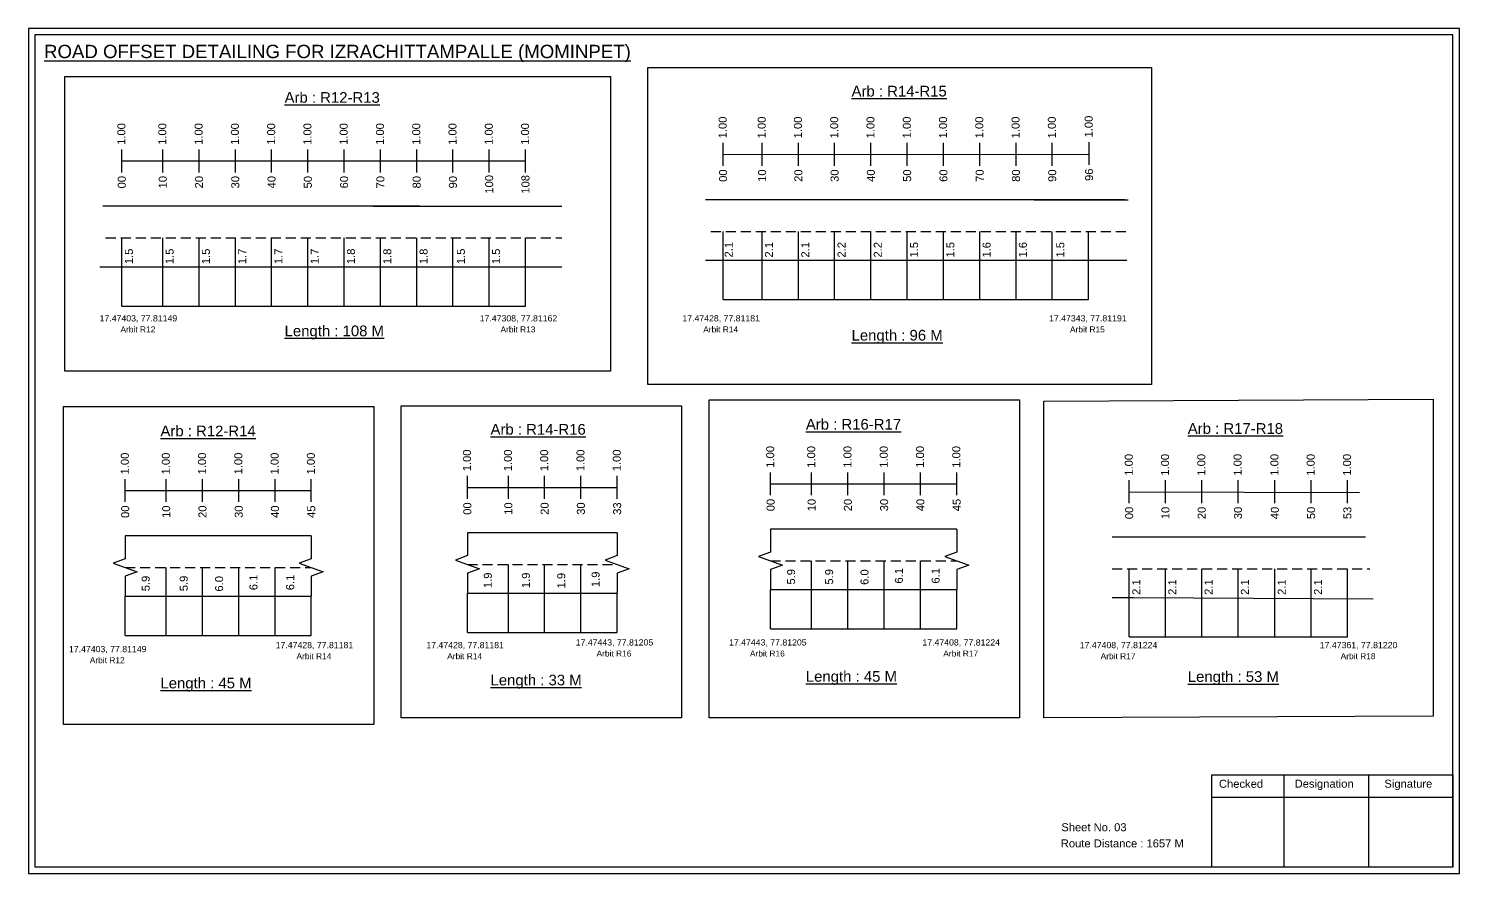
# Model space of a CAD drawing. Header units: inches. Extents: x 434 to 6095, y 540 to 1040.
# Drawn here: x 4146 to 4683, y 646 to 962 of the extents above; entities that cross this region are included whole.
import ezdxf

# ---------------------------------------------------------------- set-up
doc = ezdxf.new("R2010")
doc.units = ezdxf.units.IN
doc.header["$MEASUREMENT"] = 0
doc.linetypes.add('DASHED2', pattern=[0.375, 0.25, -0.125])
doc.layers.add('PDF_Geometry', color=7, linetype='Continuous')
doc.layers.add('PDF_Text', color=5, linetype='Continuous')
doc.styles.add('PDF Arial', font='arial.ttf')
doc.styles.get("Standard").update_dxf_attribs({"font": 'arial.ttf'})

msp = doc.modelspace()

# ---------------------------------------------------------------- linework, layer by layer
at = {"color": 217, "true_color": 0x93278f}
for p, q in [((4406.77, 911.02), (4406.77, 919.58)), ((4421.4, 911.02), (4421.4, 919.58)), ((4435, 911.02), (4435, 919.58)), ((4448.6, 911.02), (4448.6, 919.58)), ((4462.2, 911.02), (4462.2, 919.58)), ((4475.8, 911.02), (4475.8, 919.58)), ((4489.4, 911.02), (4489.4, 919.58)), ((4503, 911.02), (4503, 919.58)), ((4516.6, 911.02), (4516.6, 919.58)), ((4530.2, 911.02), (4530.2, 919.58)), ((4544.03, 911.35), (4544.03, 919.9)), ((4181.32, 908.55), (4181.32, 917.11)), ((4181.32, 912.82), (4332.69, 912.82)), ((4196.69, 908.55), (4196.69, 917.11)), ((4210.29, 908.55), (4210.29, 917.11)), ((4223.89, 908.55), (4223.89, 917.11)), ((4237.49, 908.55), (4237.49, 917.11)), ((4251.09, 908.55), (4251.09, 917.11)), ((4264.69, 908.55), (4264.69, 917.11)), ((4278.29, 908.55), (4278.29, 917.11)), ((4291.89, 908.55), (4291.89, 917.11)), ((4305.49, 908.55), (4305.49, 917.11)), ((4319.09, 908.55), (4319.09, 917.11)), ((4332.69, 908.55), (4332.69, 917.11)), ((4406.77, 915.3), (4544.03, 915.38)), ((4310.9, 786.18), (4310.9, 794.74)), ((4326.26, 786.18), (4326.26, 794.74)), ((4339.86, 786.18), (4339.86, 794.74)), ((4353.46, 786.18), (4353.46, 794.74)), ((4367.06, 786.18), (4367.06, 794.74)), ((4424.6, 787.51), (4424.6, 796.07)), ((4439.97, 787.51), (4439.97, 796.07)), ((4453.57, 787.51), (4453.57, 796.07)), ((4467.17, 787.51), (4467.17, 796.07)), ((4480.77, 787.51), (4480.77, 796.07)), ((4494.37, 787.51), (4494.37, 796.07)), ((4182.6, 785.01), (4182.6, 793.57)), ((4182.6, 789.28), (4252.37, 789.28)), ((4197.97, 785.01), (4197.97, 793.57)), ((4211.57, 785.01), (4211.57, 793.57)), ((4225.17, 785.01), (4225.17, 793.57)), ((4238.77, 785.01), (4238.77, 793.57)), ((4252.37, 785.01), (4252.37, 793.57)), ((4310.9, 790.45), (4367.06, 790.45)), ((4424.6, 791.78), (4494.37, 791.78)), ((4559.04, 784.55), (4559.04, 793.11)), ((4559.04, 788.82), (4645.37, 788.58)), ((4572.64, 784.55), (4572.64, 793.11)), ((4586.24, 784.55), (4586.24, 793.11)), ((4599.84, 784.55), (4599.84, 793.11)), ((4613.66, 784.55), (4613.66, 793.11)), ((4627.26, 784.55), (4627.26, 793.11)), ((4640.86, 784.55), (4640.86, 793.11))]:
    msp.add_line(p, q, dxfattribs=at)
for p, q in [((4557.46, 898.3), (4400.22, 898.3)), ((4523.46, 898.3), (4558.71, 898.3)), ((4293.09, 895.83), (4174.23, 895.83)), ((4275.61, 895.83), (4346.29, 895.83)), ((4406.77, 860.88), (4406.77, 886.41)), ((4421.4, 860.88), (4421.4, 886.41)), ((4435, 860.88), (4435, 886.41)), ((4448.6, 860.88), (4448.6, 886.41)), ((4462.2, 860.88), (4462.2, 886.41)), ((4475.8, 860.88), (4475.8, 886.41)), ((4489.4, 860.88), (4489.4, 886.41)), ((4503, 860.88), (4503, 886.41)), ((4516.6, 860.88), (4516.6, 886.41)), ((4530.2, 860.88), (4530.2, 886.41)), ((4543.8, 860.88), (4543.8, 886.41)), ((4181.32, 858.41), (4181.32, 883.95)), ((4196.69, 858.41), (4196.69, 883.95)), ((4210.29, 858.41), (4210.29, 883.95)), ((4223.89, 858.41), (4223.89, 883.95)), ((4237.49, 858.41), (4237.49, 883.95)), ((4251.09, 858.41), (4251.09, 883.95)), ((4264.69, 858.41), (4264.69, 883.95)), ((4278.29, 858.41), (4278.29, 883.95)), ((4291.89, 858.41), (4291.89, 883.95)), ((4305.49, 858.41), (4305.49, 883.95)), ((4319.09, 858.41), (4319.09, 883.95)), ((4332.69, 858.41), (4332.69, 883.95)), ((4400.22, 875.61), (4432.33, 875.61)), ((4432.33, 875.61), (4558.15, 875.61)), ((4173.03, 873.14), (4346.29, 873.14)), ((4367.06, 773.46), (4310.9, 773.46)), ((4494.37, 774.79), (4424.6, 774.79)), ((4252.37, 772.29), (4182.6, 772.29)), ((4647.59, 771.83), (4552.63, 771.83)), ((4439.97, 737.37), (4439.97, 762.91)), ((4453.57, 737.37), (4453.57, 762.91)), ((4467.17, 737.37), (4467.17, 762.91)), ((4480.77, 737.37), (4480.77, 762.91)), ((4197.97, 734.87), (4197.97, 760.41)), ((4211.57, 734.87), (4211.57, 760.41)), ((4225.17, 734.87), (4225.17, 760.41)), ((4238.77, 734.87), (4238.77, 760.41)), ((4326.26, 736.04), (4326.26, 761.58)), ((4339.86, 736.04), (4339.86, 761.58)), ((4353.46, 736.04), (4353.46, 761.58)), ((4559.04, 734.41), (4559.04, 759.94)), ((4572.64, 734.41), (4572.64, 759.94)), ((4586.24, 734.41), (4586.24, 759.94)), ((4599.84, 734.41), (4599.84, 759.94)), ((4613.66, 734.41), (4613.66, 759.94)), ((4627.26, 734.41), (4627.26, 759.94)), ((4640.86, 734.41), (4640.86, 759.94)), ((4424.6, 752.11), (4494.37, 752.11)), ((4424.6, 737.37), (4424.6, 752.11)), ((4494.37, 737.37), (4494.37, 752.11)), ((4182.6, 749.61), (4252.37, 749.61)), ((4182.6, 734.87), (4182.6, 749.61)), ((4252.37, 734.87), (4252.37, 749.61)), ((4310.9, 750.78), (4367.06, 750.78)), ((4310.9, 736.04), (4310.9, 750.78)), ((4367.06, 736.04), (4367.06, 750.78)), ((4552.63, 749.14), (4560.69, 749.14)), ((4560.69, 749.14), (4650.54, 748.64))]:
    msp.add_line(p, q)
at = {"linetype": 'DASHED2', "ltscale": 15}
for p, q in [((4402.15, 886.41), (4558.45, 886.41)), ((4175.26, 883.95), (4346.29, 883.95)), ((4424.6, 762.91), (4494.37, 762.91)), ((4182.6, 760.41), (4252.37, 760.41)), ((4310.9, 761.58), (4367.06, 761.58)), ((4552.63, 759.94), (4649.31, 759.94))]:
    msp.add_line(p, q, dxfattribs=at)
at = {"color": 5}
for p, q in [((4181.32, 858.41), (4332.69, 858.41)), ((4406.77, 860.88), (4543.8, 860.88)), ((4310.9, 736.04), (4367.06, 736.04)), ((4424.6, 737.37), (4494.37, 737.37)), ((4182.6, 734.87), (4252.37, 734.87)), ((4559.04, 734.41), (4640.86, 734.43))]:
    msp.add_line(p, q, dxfattribs=at)
for points in [[(4160, 944.5), (4364.56, 944.5), (4364.56, 834), (4160, 834)], [(4378.5, 947.82), (4567.42, 947.82), (4567.42, 829), (4378.5, 829)], [(4286, 821.01), (4391.17, 821.01), (4391.17, 704), (4286, 704)], [(4401.5, 823.21), (4517.85, 823.21), (4517.85, 704), (4401.5, 704)], [(4527, 822.82), (4673.04, 823.49), (4673.04, 704.67), (4527, 704)], [(4159.5, 820.71), (4275.85, 820.71), (4275.85, 701.5), (4159.5, 701.5)]]:
    msp.add_lwpolyline(points, close=True)
at = {"linetype": 'Continuous'}
for points in [[(4310.9, 773.46), (4310.9, 764.85), (4306.4, 763.21), (4315.39, 759.94), (4310.9, 758.3), (4310.9, 750.78)], [(4367.06, 773.46), (4367.06, 764.85), (4362.57, 763.21), (4371.56, 759.94), (4367.06, 758.3), (4367.06, 750.78)], [(4367.06, 773.46), (4367.06, 764.85), (4362.57, 763.21), (4371.56, 759.94), (4367.06, 758.3), (4367.06, 750.78)], [(4424.6, 774.79), (4424.6, 766.18), (4420.1, 764.54), (4429.1, 761.27), (4424.6, 759.63), (4424.6, 752.11)], [(4494.37, 774.79), (4494.37, 766.18), (4489.87, 764.54), (4498.87, 761.27), (4494.37, 759.63), (4494.37, 752.11)], [(4182.6, 772.29), (4182.6, 763.68), (4178.1, 762.04), (4187.1, 758.77), (4182.6, 757.13), (4182.6, 749.61)], [(4252.37, 772.29), (4252.37, 763.68), (4247.87, 762.04), (4256.87, 758.77), (4252.37, 757.13), (4252.37, 749.61)]]:
    msp.add_lwpolyline(points, dxfattribs=at)
at = {"layer": 'PDF_Geometry'}
for points in [[(4146.37, 962.44), (4146.37, 645.73), (4682.84, 645.73), (4682.84, 962.44)], [(4148.7, 960.11), (4148.7, 648.15), (4680.42, 648.15), (4680.42, 960.11)]]:
    msp.add_lwpolyline(points, close=True, dxfattribs=at)
at = {"layer": 'PDF_Geometry', "color": 242, "true_color": 0xcc1f26}
msp.add_lwpolyline([(4680.42, 648.05), (4590.08, 648.05), (4590.08, 682.67), (4680.42, 682.67)], close=True, dxfattribs=at)
for points in [[(4617.06, 682.67), (4617.06, 648.05)], [(4648.79, 682.67), (4648.79, 648.05)], [(4590.08, 674.29), (4680.42, 674.29)]]:
    msp.add_lwpolyline(points, dxfattribs=at)

# ---------------------------------------------------------------- texts
at = {"color": 242, "true_color": 0xcd2027}
for s, height, p in [('%%UROAD OFFSET DETAILING FOR IZRACHITTAMPALLE (MOMINPET)', 5, (4152.15, 951.37)), ('%%UArb : R12-R13', 4, (4242.35, 934.63)), ('%%UArb : R14-R15', 4, (4454.94, 936.99)), ('%%ULength : 108 M', 4, (4242.35, 847.13)), ('%%ULength : 96 M', 4, (4454.94, 845.49)), ('%%UArb : R16-R17', 4, (4437.8, 812.09)), ('%%UArb : R12-R14', 4, (4195.8, 809.59)), ('%%UArb : R14-R16', 4, (4319.57, 810.21)), ('%%UArb : R17-R18', 4, (4581.01, 810.52)), ('%%ULength : 45 M', 4, (4195.8, 715.09)), ('%%ULength : 33 M', 4, (4319.57, 716.21)), ('%%ULength : 45 M', 4, (4437.8, 717.59)), ('%%ULength : 53 M', 4, (4581.01, 717.52))]:
    msp.add_text(s, height=height, dxfattribs=at).set_placement(p)
at = {"color": 217, "true_color": 0x93278f}
for s, p in [('1.00', (4408.1, 921.31)), ('1.00', (4422.73, 921.31)), ('1.00', (4436.33, 921.31)), ('1.00', (4449.93, 921.31)), ('1.00', (4463.53, 921.31)), ('1.00', (4477.13, 921.31)), ('1.00', (4490.73, 921.31)), ('1.00', (4504.33, 921.31)), ('1.00', (4517.93, 921.31)), ('1.00', (4531.53, 921.31)), ('1.00', (4545.35, 921.64)), ('1.00', (4182.64, 918.85)), ('1.00', (4198.01, 918.85)), ('1.00', (4211.61, 918.85)), ('1.00', (4225.21, 918.85)), ('1.00', (4238.81, 918.85)), ('1.00', (4252.41, 918.85)), ('1.00', (4266.01, 918.85)), ('1.00', (4279.61, 918.85)), ('1.00', (4293.21, 918.85)), ('1.00', (4306.81, 918.85)), ('1.00', (4320.41, 918.85)), ('1.00', (4334.01, 918.85)), ('00', (4182.79, 902.53)), ('10', (4198.16, 902.53)), ('20', (4211.76, 902.53)), ('30', (4225.36, 902.53)), ('40', (4238.96, 902.53)), ('50', (4252.56, 902.53)), ('60', (4266.16, 902.53)), ('70', (4279.76, 902.53)), ('80', (4293.36, 902.53)), ('90', (4306.96, 902.53)), ('100', (4320.56, 900.57)), ('108', (4334.16, 900.57)), ('00', (4408.25, 904.99)), ('10', (4422.88, 904.99)), ('20', (4436.48, 904.99)), ('30', (4450.08, 904.99)), ('40', (4463.68, 904.99)), ('50', (4477.28, 904.99)), ('60', (4490.88, 904.99)), ('70', (4504.48, 904.99)), ('80', (4518.08, 904.99)), ('90', (4531.68, 904.99)), ('96', (4545.5, 905.32)), ('1.00', (4425.93, 797.81)), ('1.00', (4441.3, 797.81)), ('1.00', (4454.9, 797.81)), ('1.00', (4468.5, 797.81)), ('1.00', (4482.1, 797.81)), ('1.00', (4495.7, 797.81)), ('1.00', (4183.93, 795.31)), ('1.00', (4199.3, 795.31)), ('1.00', (4212.9, 795.31)), ('1.00', (4226.5, 795.31)), ('1.00', (4240.1, 795.31)), ('1.00', (4253.7, 795.31)), ('1.00', (4312.22, 796.48)), ('1.00', (4327.59, 796.48)), ('1.00', (4341.19, 796.48)), ('1.00', (4354.79, 796.48)), ('1.00', (4368.39, 796.48)), ('1.00', (4560.37, 794.84)), ('1.00', (4573.97, 794.84)), ('1.00', (4587.57, 794.84)), ('1.00', (4601.17, 794.84)), ('1.00', (4614.99, 794.84)), ('1.00', (4628.59, 794.84)), ('1.00', (4642.19, 794.84)), ('00', (4184.08, 778.99)), ('10', (4199.45, 778.99)), ('20', (4213.05, 778.99)), ('30', (4226.65, 778.99)), ('40', (4240.25, 778.99)), ('45', (4253.85, 778.99)), ('00', (4312.37, 780.16)), ('10', (4327.74, 780.16)), ('20', (4341.34, 780.16)), ('30', (4354.94, 780.16)), ('33', (4368.54, 780.16)), ('00', (4426.08, 781.49)), ('10', (4441.45, 781.49)), ('20', (4455.05, 781.49)), ('30', (4468.65, 781.49)), ('40', (4482.25, 781.49)), ('45', (4495.85, 781.49)), ('00', (4560.52, 778.52)), ('10', (4574.12, 778.52)), ('20', (4587.72, 778.52)), ('30', (4601.32, 778.52)), ('40', (4615.14, 778.52)), ('50', (4628.74, 778.52)), ('53', (4642.34, 778.52))]:
    msp.add_text(s, height=3, rotation=90, dxfattribs=at).set_placement(p)
for s, p in [('2.1', (4410.37, 876.66)), ('2.1', (4425.47, 876.61)), ('2.1', (4439.07, 876.61)), ('2.2', (4452.67, 876.61)), ('2.2', (4466.27, 876.61)), ('1.5', (4479.87, 876.61)), ('1.5', (4493.47, 876.61)), ('1.6', (4507.07, 876.61)), ('1.6', (4520.67, 876.61)), ('1.5', (4534.7, 876.61)), ('1.5', (4185.49, 874.14)), ('1.5', (4200.75, 874.14)), ('1.5', (4214.35, 874.14)), ('1.7', (4227.95, 874.14)), ('1.7', (4241.55, 874.14)), ('1.7', (4255.15, 874.14)), ('1.8', (4268.75, 874.14)), ('1.8', (4282.35, 874.14)), ('1.8', (4295.95, 874.14)), ('1.5', (4309.98, 874.14)), ('1.5', (4323.15, 874.14)), ('5.9', (4191.76, 751.51)), ('5.9', (4206.03, 751.51)), ('6.0', (4219.29, 751.39)), ('6.1', (4232.18, 751.89)), ('6.1', (4245.95, 751.89)), ('1.9', (4320.05, 752.68)), ('1.9', (4334.32, 752.68)), ('1.9', (4347.58, 752.56)), ('1.9', (4360.47, 753.06)), ('5.9', (4433.76, 754.01)), ('5.9', (4448.03, 754.01)), ('6.0', (4461.29, 753.89)), ('6.1', (4474.18, 754.39)), ('6.1', (4487.95, 754.39)), ('2.1', (4563.22, 750.14)), ('2.1', (4576.71, 750.14)), ('2.1', (4590.31, 750.14)), ('2.1', (4603.91, 750.14)), ('2.1', (4617.73, 750.14)), ('2.1', (4631.33, 750.14))]:
    msp.add_text(s, height=3, rotation=90).set_placement(p)
at = {"color": 5}
for s, height, p in [('17.47403, 77.81149', 2.34, (4173, 852.66)), ('17.47308, 77.81162', 2.34, (4315.5, 852.66)), ('17.47428, 77.81181', 2.34, (4391.5, 852.66)), ('17.47343, 77.81191', 2.34, (4529, 852.66)), ('Arbit R12', 2.246, (4180.82, 848.54)), ('Arbit R13', 2.246, (4323.32, 848.54)), ('Arbit R14', 2.246, (4399.32, 848.54)), ('Arbit R15', 2.246, (4536.82, 848.54)), ('17.47403, 77.81149', 2.34, (4161.5, 728.66)), ('17.47428, 77.81181', 2.34, (4239, 730.16)), ('17.47428, 77.81181', 2.34, (4295.5, 730.16)), ('17.47443, 77.81205', 2.34, (4351.5, 731.16)), ('17.47443, 77.81205', 2.34, (4409, 731.16)), ('17.47408, 77.81224', 2.34, (4481.5, 731.16)), ('17.47408, 77.81224', 2.34, (4540.5, 730.16)), ('17.47361, 77.81220', 2.34, (4630.5, 730.16)), ('Arbit R12', 2.246, (4169.32, 724.54)), ('Arbit R14', 2.246, (4246.82, 726.04)), ('Arbit R14', 2.246, (4303.32, 726.04)), ('Arbit R16', 2.246, (4359.32, 727.04)), ('Arbit R16', 2.246, (4416.82, 727.04)), ('Arbit R17', 2.246, (4489.32, 727.04)), ('Arbit R17', 2.246, (4548.32, 726.04)), ('Arbit R18', 2.246, (4638.32, 726.04))]:
    msp.add_text(s, height=height, dxfattribs=at).set_placement(p)
for s, p in [('Sheet No. 03', (4533.58, 661.53)), ('Route Distance : 1657 M', (4533.39, 655.48))]:
    msp.add_text(s, height=3).set_placement(p)
at = {"layer": 'PDF_Text', "color": 7, "attachment_point": 7, "style": 'PDF Arial'}
for s, insert, char_height in [('Checked', (4592.69, 677.78), 3.001), ('Designation', (4621.06, 676.95), 3.0006), ('Signature', (4654.74, 676.95), 3.001)]:
    msp.add_mtext(s, dxfattribs=dict(at, insert=insert, char_height=char_height))

doc.saveas('drawing.dxf')
